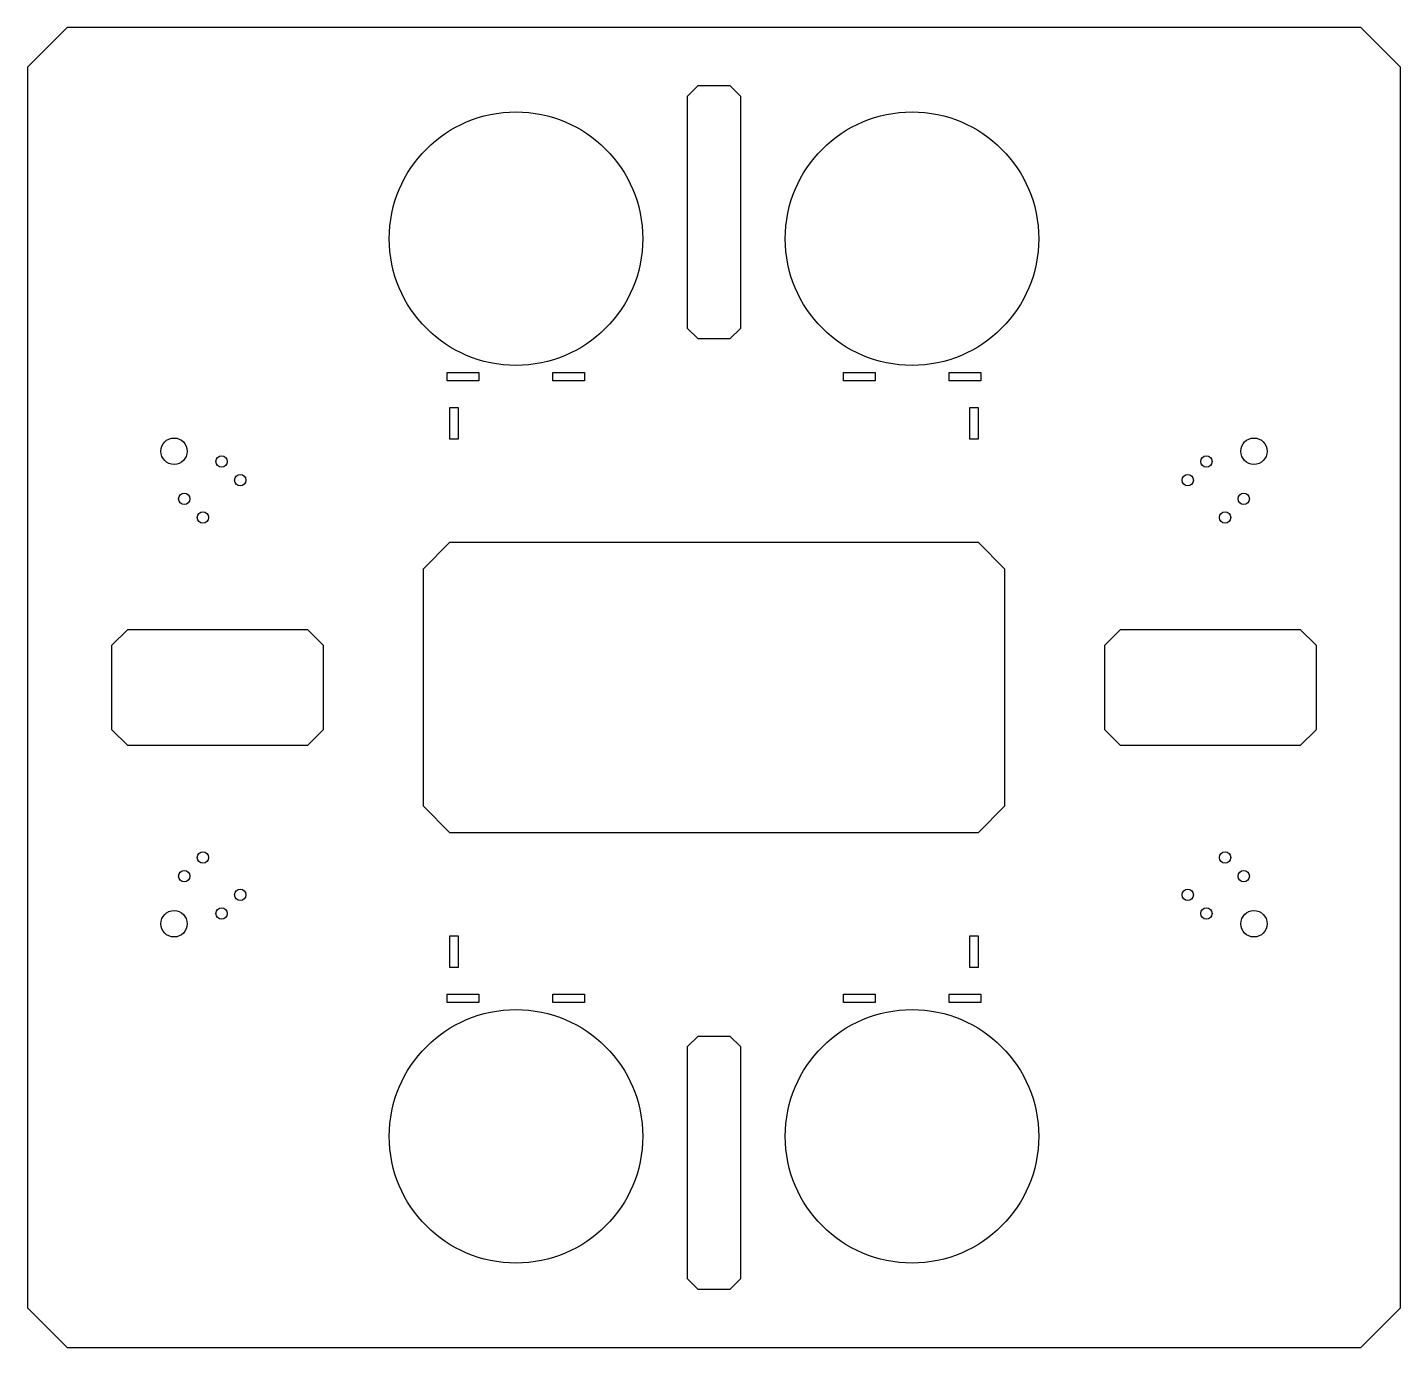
# Model space of a CAD drawing. Header units: millimetres. Extents: x 0 to 520, y 0 to 500.
import ezdxf

# ---------------------------------------------------------------- set-up
doc = ezdxf.new("R2010")
doc.units = ezdxf.units.MM

msp = doc.modelspace()

# ---------------------------------------------------------------- linework, layer by layer
at = {"layer": 'CUT'}
for p, q in [((15, 500), (0, 485)), ((505, 500), (15, 500)), ((520, 485), (505, 500)), ((0, 485), (0, 15)), ((520, 15), (520, 485)), ((250, 474), (254, 478)), ((250, 386), (250, 474)), ((254, 478), (266, 478)), ((266, 478), (270, 474)), ((270, 474), (270, 386)), ((254, 382), (250, 386)), ((270, 386), (266, 382)), ((266, 382), (254, 382)), ((159, 369.3), (171, 369.3)), ((159, 366.1), (159, 369.3)), ((171, 369.3), (171, 366.1)), ((199, 369.3), (211, 369.3)), ((199, 366.1), (199, 369.3)), ((211, 369.3), (211, 366.1)), ((309, 369.3), (321, 369.3)), ((309, 366.1), (309, 369.3)), ((321, 369.3), (321, 366.1)), ((349, 369.3), (361, 369.3)), ((349, 366.1), (349, 369.3)), ((361, 369.3), (361, 366.1)), ((171, 366.1), (159, 366.1)), ((211, 366.1), (199, 366.1)), ((321, 366.1), (309, 366.1)), ((361, 366.1), (349, 366.1)), ((159.9, 356), (163.1, 356)), ((159.9, 344), (159.9, 356)), ((163.1, 356), (163.1, 344)), ((356.9, 356), (360.1, 356)), ((356.9, 344), (356.9, 356)), ((360.1, 356), (360.1, 344)), ((163.1, 344), (159.9, 344)), ((360.1, 344), (356.9, 344)), ((150, 295), (160, 305)), ((160, 305), (360, 305)), ((360, 305), (370, 295)), ((150, 205), (150, 295)), ((370, 295), (370, 205)), ((32, 266), (38, 272)), ((38, 272), (106, 272)), ((106, 272), (112, 266)), ((408, 266), (414, 272)), ((414, 272), (482, 272)), ((482, 272), (488, 266)), ((32, 234), (32, 266)), ((112, 266), (112, 234)), ((408, 234), (408, 266)), ((488, 266), (488, 234)), ((38, 228), (32, 234)), ((112, 234), (106, 228)), ((414, 228), (408, 234)), ((488, 234), (482, 228)), ((106, 228), (38, 228)), ((482, 228), (414, 228)), ((160, 195), (150, 205)), ((370, 205), (360, 195)), ((360, 195), (160, 195)), ((159.9, 156), (163.1, 156)), ((159.9, 144), (159.9, 156)), ((163.1, 156), (163.1, 144)), ((356.9, 156), (360.1, 156)), ((356.9, 144), (356.9, 156)), ((360.1, 156), (360.1, 144)), ((163.1, 144), (159.9, 144)), ((360.1, 144), (356.9, 144)), ((159, 133.9), (171, 133.9)), ((159, 130.7), (159, 133.9)), ((171, 130.7), (159, 130.7)), ((171, 133.9), (171, 130.7)), ((199, 133.9), (211, 133.9)), ((199, 130.7), (199, 133.9)), ((211, 130.7), (199, 130.7)), ((211, 133.9), (211, 130.7)), ((309, 133.9), (321, 133.9)), ((309, 130.7), (309, 133.9)), ((321, 130.7), (309, 130.7)), ((321, 133.9), (321, 130.7)), ((349, 133.9), (361, 133.9)), ((349, 130.7), (349, 133.9)), ((361, 130.7), (349, 130.7)), ((361, 133.9), (361, 130.7)), ((250, 114), (254, 118)), ((254, 118), (266, 118)), ((266, 118), (270, 114)), ((250, 26), (250, 114)), ((270, 114), (270, 26)), ((254, 22), (250, 26)), ((270, 26), (266, 22)), ((266, 22), (254, 22)), ((0, 15), (15, 0)), ((505, 0), (520, 15)), ((15, 0), (505, 0))]:
    msp.add_line(p, q, dxfattribs=at)
for centre, radius in [((185, 420), 48), ((335, 420), 48), ((55.5, 339.5), 5), ((464.5, 339.5), 5), ((73.54, 335.61), 2.15), ((446.46, 335.61), 2.15), ((80.61, 328.54), 2.15), ((439.39, 328.54), 2.15), ((59.39, 321.46), 2.15), ((460.61, 321.46), 2.15), ((66.46, 314.39), 2.15), ((453.54, 314.39), 2.15), ((66.46, 185.61), 2.15), ((453.54, 185.61), 2.15), ((59.39, 178.54), 2.15), ((460.61, 178.54), 2.15), ((80.61, 171.46), 2.15), ((439.39, 171.46), 2.15), ((73.54, 164.39), 2.15), ((446.46, 164.39), 2.15), ((55.5, 160.5), 5), ((464.5, 160.5), 5), ((185, 80), 48), ((335, 80), 48)]:
    msp.add_circle(centre, radius, dxfattribs=at)

doc.saveas('drawing.dxf')
